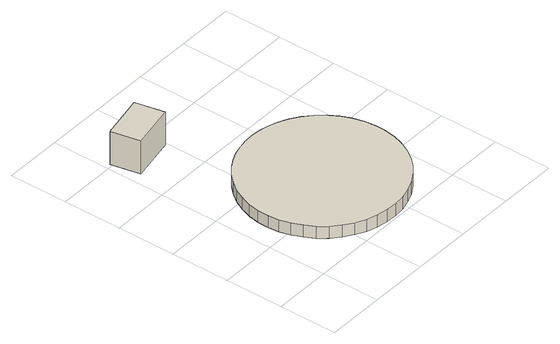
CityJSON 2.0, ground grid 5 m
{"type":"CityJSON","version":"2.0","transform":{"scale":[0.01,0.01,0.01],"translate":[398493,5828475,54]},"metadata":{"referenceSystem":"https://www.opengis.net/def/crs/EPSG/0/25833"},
"CityObjects":{
"building1":{"type":"Building","attributes":{"Gemeindeschluessel":"11000003","BezugspunktDach":"2200","function":"31001_2523","measuredHeight":3.01,"storeysAboveGround":1},"address":[{"country":"Germany","locality":"Berlin","thoroughfareNumber":"1 (1)","thoroughfareName":"Bundesstraße 2"}],"geometry":[{"type":"Solid","lod":"1","boundaries":[[[[0,1,2,3]],[[4,5,6,7]],[[4,7,3,2]],[[5,4,2,1]],[[6,5,1,0]],[[7,6,0,3]]]]}]},
"building2":{"type":"Building","attributes":{"name":"Windkraftanlage","Gemeindeschluessel":"11000003","BezugspunktDach":"2200","function":"31001_2520","measuredHeight":1.1,"storeysAboveGround":40},"address":[{"country":"Germany","locality":"Berlin","thoroughfareNumber":"1","thoroughfareName":"Bundesstraße 2"}],"geometry":[{"type":"Solid","lod":"1","boundaries":[[[[8,9,10,11,12,13,14,15,16,17,18,19,20,21,22,23,24,25,26,27,28,29,30,31,32,33,34,35,36,37,38,39,40,41,42,43,44,45,46,47,48,49,50,51,52]],[[53,54,55,56,57,58,59,60,61,62,63,64,65,66,67,68,69,70,71,72,73,74,75,76,77,78,79,80,81,82,83,84,85,86,87,88,89,90,91,92,93,94,95,96,97]],[[53,97,52,51]],[[54,53,51,50]],[[55,54,50,49]],[[56,55,49,48]],[[57,56,48,47]],[[58,57,47,46]],[[59,58,46,45]],[[60,59,45,44]],[[61,60,44,43]],[[62,61,43,42]],[[63,62,42,41]],[[64,63,41,40]],[[65,64,40,39]],[[66,65,39,38]],[[67,66,38,37]],[[68,67,37,36]],[[69,68,36,35]],[[70,69,35,34]],[[71,70,34,33]],[[72,71,33,32]],[[73,72,32,31]],[[74,73,31,30]],[[75,74,30,29]],[[76,75,29,28]],[[77,76,28,27]],[[78,77,27,26]],[[79,78,26,25]],[[80,79,25,24]],[[81,80,24,23]],[[82,81,23,22]],[[83,82,22,21]],[[84,83,21,20]],[[85,84,20,19]],[[86,85,19,18]],[[87,86,18,17]],[[88,87,17,16]],[[89,88,16,15]],[[90,89,15,14]],[[91,90,14,13]],[[92,91,13,12]],[[93,92,12,11]],[[94,93,11,10]],[[95,94,10,9]],[[96,95,9,8]],[[97,96,8,52]]]]}]}
},
"vertices":[
[99,1775,368],[480,1852,368],[430,2101,368],[48,2023,368],[430,2101,67],[480,1852,67],[99,1775,67],[48,2023,67],
[191,566,172],[215,474,172],[251,387,172],[300,305,172],[359,231,172],[429,167,172],[507,113,172],[592,71,172],[682,41,172],[775,25,172],[870,22,172],[964,33,172],[1056,57,172],[1143,94,172],[1224,143,172],[1298,203,172],[1362,273,172],[1415,351,172],[1457,437,172],[1486,527,172],[1501,620,172],[1503,715,172],[1492,809,172],[1467,901,172],[1430,988,172],[1380,1069,172],[1320,1142,172],[1249,1205,172],[1170,1258,172],[1085,1299,172],[1008,1324,172],[929,1339,172],[848,1345,172],[768,1340,172],[688,1326,172],[611,1303,172],[538,1270,172],[468,1229,172],[394,1169,172],[329,1100,172],[275,1023,172],[232,938,172],[202,848,172],[185,755,172],[182,660,172],[185,755,62],[202,848,62],[232,938,62],[275,1023,62],[329,1100,62],[394,1169,62],[468,1229,62],[538,1270,62],[611,1303,62],[688,1326,62],[768,1340,62],[848,1345,62],[929,1339,62],[1008,1324,62],[1085,1299,62],[1170,1258,62],[1249,1205,62],[1320,1142,62],[1380,1069,62],[1430,988,62],[1467,901,62],[1492,809,62],[1503,715,62],[1501,620,62],[1486,527,62],[1457,437,62],[1415,351,62],[1362,273,62],[1298,203,62],[1224,143,62],[1143,94,62],[1056,57,62],[964,33,62],[870,22,62],[775,25,62],[682,41,62],[592,71,62],[507,113,62],[429,167,62],[359,231,62],[300,305,62],[251,387,62],[215,474,62],[191,566,62],[182,660,62]
]}
